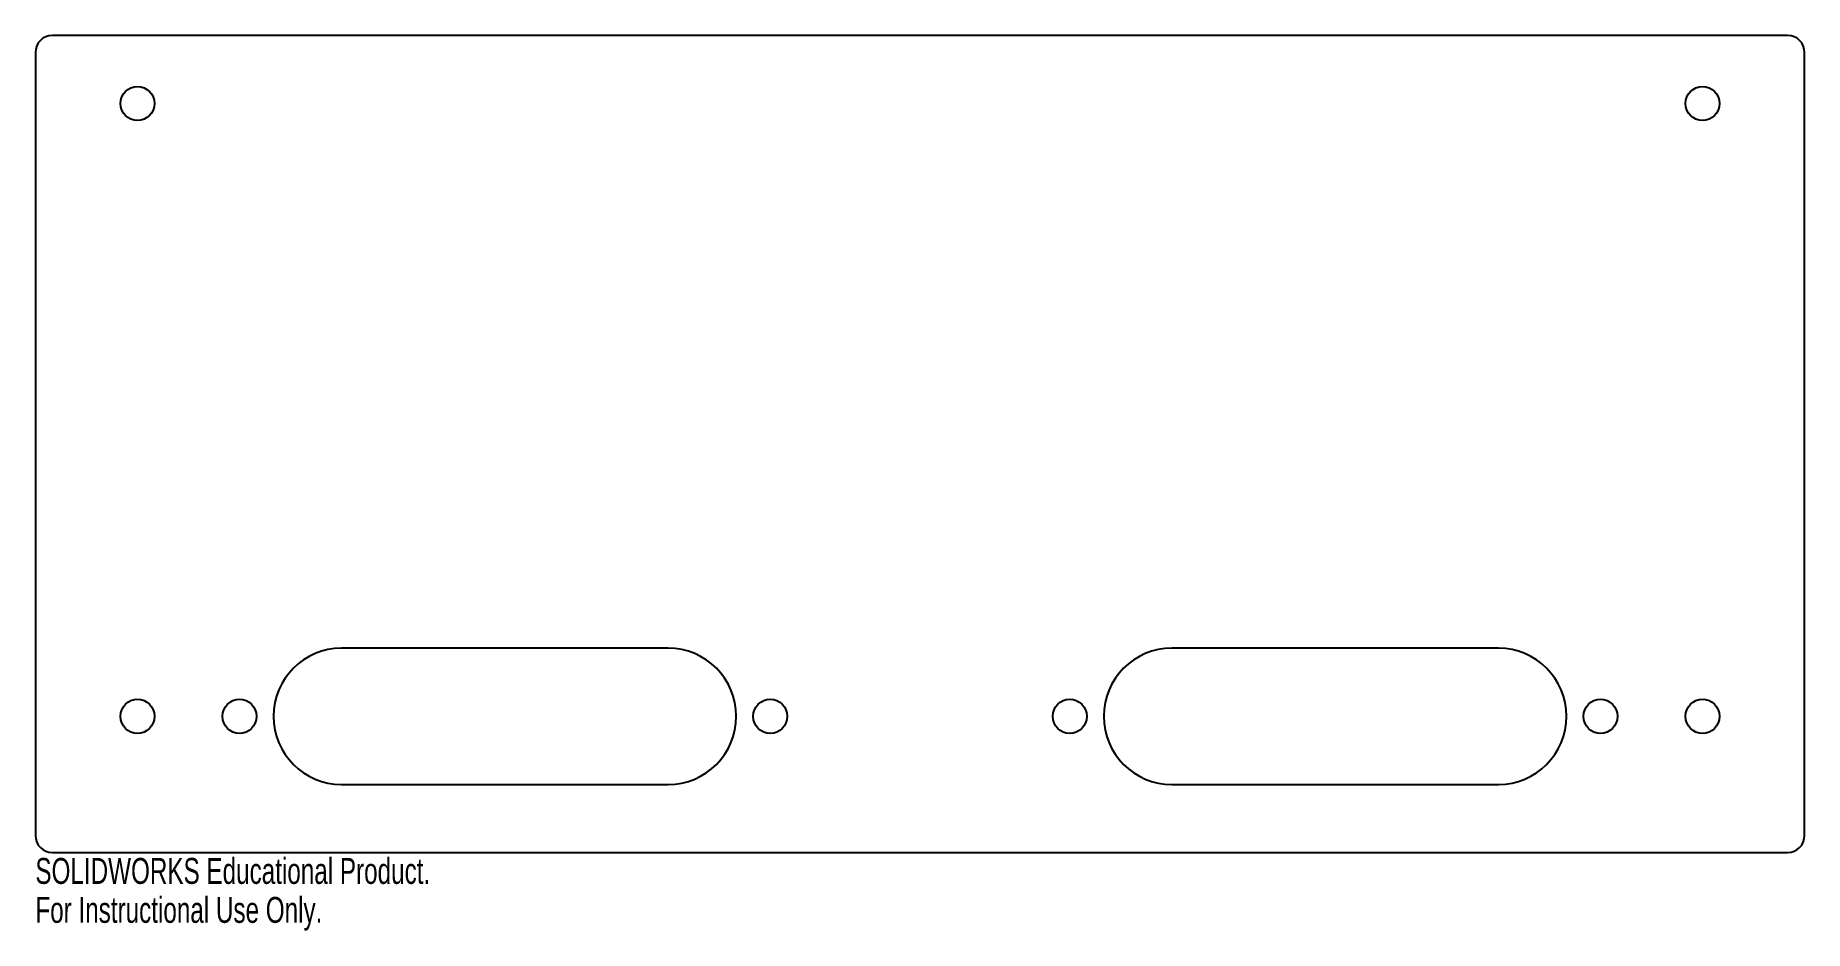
# Model space of a CAD drawing. Header units: inches. Extents: x 0 to 13, y -0.6 to 6.
import ezdxf

# ---------------------------------------------------------------- set-up
doc = ezdxf.new("R2010")
doc.units = ezdxf.units.IN
doc.header["$MEASUREMENT"] = 0
doc.styles.add('SLDTEXTSTYLE0', font='TXT', dxfattribs={"width": 0.7})

msp = doc.modelspace()

# ---------------------------------------------------------------- linework, layer by layer
at = {"color": 7, "linetype": 'Continuous', "lineweight": 25}
for p, q in [((12.875, 6), (0.125, 6)), ((0, 5.875), (0, 0.125)), ((13, 0.125), (13, 5.875)), ((4.65, 1.5), (2.25, 1.5)), ((10.75, 1.5), (8.35, 1.5)), ((2.25, 0.5), (4.65, 0.5)), ((8.35, 0.5), (10.75, 0.5)), ((0.125, 0), (12.875, 0))]:
    msp.add_line(p, q, dxfattribs=at)
for centre in [(0.75, 5.5), (12.25, 5.5), (0.75, 1), (1.5, 1), (5.4, 1), (7.6, 1), (11.5, 1), (12.25, 1)]:
    msp.add_circle(centre, 0.125, dxfattribs=at)
for centre, radius, start, end in [((0.125, 5.875), 0.125, 90, 180), ((12.875, 5.875), 0.125, 0, 90), ((2.25, 1), 0.5, 90, 270), ((4.65, 1), 0.5, 270, 90), ((8.35, 1), 0.5, 90, 270), ((10.75, 1), 0.5, 270, 90), ((0.125, 0.125), 0.125, 180, 270), ((12.875, 0.125), 0.125, 270, 0)]:
    msp.add_arc(centre, radius, start, end, dxfattribs=at)

# ---------------------------------------------------------------- texts
at = {"color": 7, "linetype": 'Continuous', "char_height": 0.1903, "attachment_point": 1, "style": 'SLDTEXTSTYLE0'}
for s, insert in [('SOLIDWORKS Educational Product.', (0, -0.04)), ('For Instructional Use Only.', (0, -0.326))]:
    msp.add_mtext(s, dxfattribs=dict(at, insert=insert))

doc.saveas('drawing.dxf')
